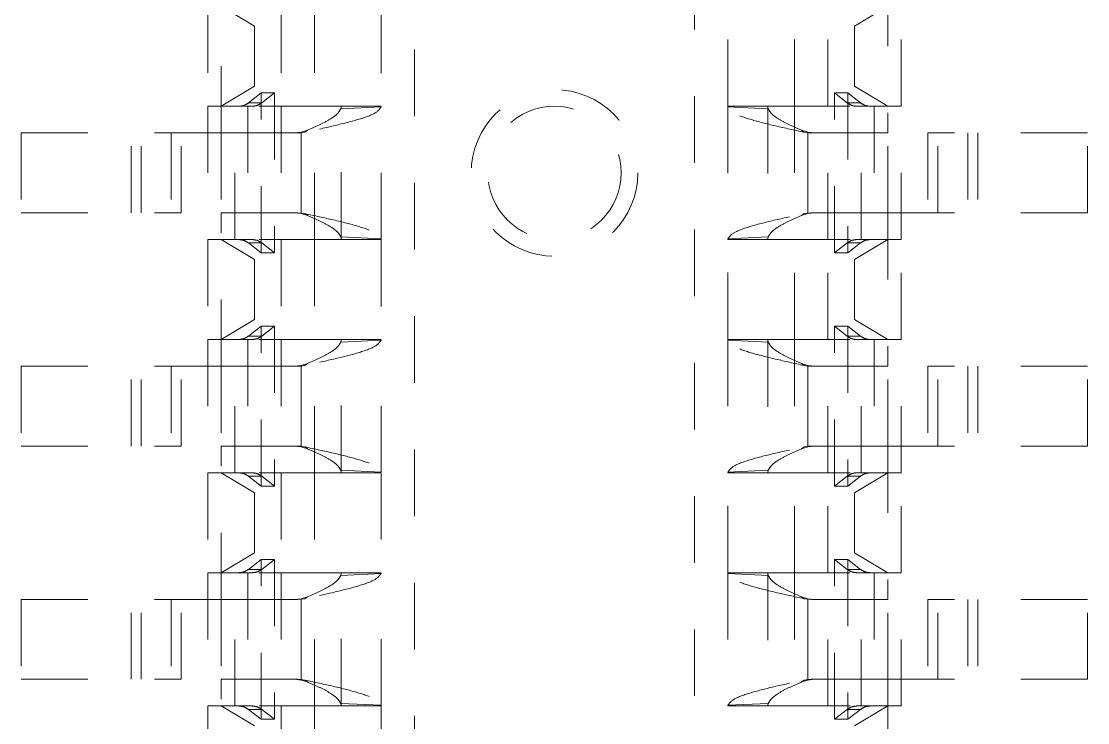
# Model space of a CAD drawing. Header units: millimetres. Extents: x 35 to 332, y 141 to 455.
# Drawn here: x 151.09 to 159.09, y 241.31 to 246.57 of the extents above; entities that cross this region are included whole.
import ezdxf

# ---------------------------------------------------------------- set-up
doc = ezdxf.new("R2010")
doc.units = ezdxf.units.MM
doc.linetypes.add('HIDDEN', pattern=[0.2, 0.1, -0.1])

# ---------------------------------------------------------------- blocks, each defined once
blk = doc.blocks.new('DFSADVS')
at = {"color": 0, "linetype": 'HIDDEN', "lineweight": 18}
for p, q in [((719.1854, -196.5293), (719.1854, -196.7543)), ((719.3054, -196.5293), (719.1854, -196.5293)), ((719.3054, -196.5293), (719.3054, -196.7543)), ((719.6554, -196.5293), (719.5354, -196.5293)), ((719.5354, -196.5293), (719.5354, -196.7543)), ((719.6554, -196.5293), (719.6554, -196.7543)), ((720.0054, -196.5293), (719.8854, -196.5293)), ((719.8854, -196.5293), (719.8854, -196.7543)), ((720.0054, -196.5293), (720.0054, -196.7543)), ((719.1854, -196.6943), (719.3054, -196.6943)), ((719.5354, -196.6943), (719.6554, -196.6943)), ((719.8854, -196.6943), (720.0054, -196.6943)), ((719.1854, -196.7092), (719.3054, -196.7092)), ((719.5354, -196.7092), (719.6554, -196.7092)), ((719.8854, -196.7092), (720.0054, -196.7092)), ((719.3054, -196.7543), (719.1854, -196.7543)), ((719.1854, -196.7543), (719.1854, -196.7692)), ((719.3054, -196.7692), (719.3054, -196.7543)), ((719.6554, -196.7543), (719.5354, -196.7543)), ((719.5354, -196.7543), (719.5354, -196.7692)), ((719.6554, -196.7692), (719.6554, -196.7543)), ((720.0054, -196.7543), (719.8854, -196.7543)), ((719.8854, -196.7543), (719.8854, -196.7692)), ((720.0054, -196.7692), (720.0054, -196.7543)), ((719.1854, -196.7692), (719.3054, -196.7692)), ((719.1854, -196.944), (719.1854, -196.7692)), ((719.3054, -196.7692), (719.3054, -196.944)), ((719.5354, -196.7692), (719.6554, -196.7692)), ((719.5354, -196.944), (719.5354, -196.7692)), ((719.6554, -196.7692), (719.6554, -196.944)), ((719.8854, -196.7692), (720.0054, -196.7692)), ((719.8854, -196.944), (719.8854, -196.7692)), ((720.0054, -196.7692), (720.0054, -196.944)), ((719.1454, -196.8093), (718.9954, -196.8093)), ((719.3454, -196.8093), (719.1454, -196.8093)), ((719.1454, -196.8093), (719.1454, -196.8293)), ((719.3454, -196.8293), (719.3454, -196.8093)), ((719.4954, -196.8093), (719.3454, -196.8093)), ((719.6954, -196.8093), (719.4954, -196.8093)), ((719.4954, -196.8093), (719.4954, -196.8293)), ((719.6954, -196.8293), (719.6954, -196.8093)), ((719.8454, -196.8093), (719.6954, -196.8093)), ((720.0454, -196.8093), (719.8454, -196.8093)), ((719.8454, -196.8093), (719.8454, -196.8293)), ((720.0454, -196.8293), (720.0454, -196.8093)), ((720.1954, -196.8093), (720.0454, -196.8093)), ((718.9554, -196.8293), (719.1854, -196.8293)), ((718.9954, -196.8293), (719.0254, -196.8792)), ((719.1154, -196.8792), (719.1454, -196.8293)), ((719.1454, -196.8293), (719.1454, -196.8494)), ((719.1854, -196.8293), (719.1854, -196.944)), ((719.3054, -196.8293), (719.1854, -196.8293)), ((719.3054, -196.944), (719.3054, -196.8293)), ((719.3054, -196.8293), (719.5354, -196.8293)), ((719.3454, -196.8494), (719.3454, -196.8293)), ((719.3454, -196.8293), (719.3754, -196.8792)), ((719.4654, -196.8792), (719.4954, -196.8293)), ((719.4954, -196.8293), (719.4954, -196.8494)), ((719.5354, -196.8293), (719.5354, -196.944)), ((719.6554, -196.8293), (719.5354, -196.8293)), ((719.6554, -196.944), (719.6554, -196.8293)), ((719.6554, -196.8293), (719.8854, -196.8293)), ((719.6954, -196.8494), (719.6954, -196.8293)), ((719.6954, -196.8293), (719.7254, -196.8792)), ((719.8154, -196.8792), (719.8454, -196.8293)), ((719.8454, -196.8293), (719.8454, -196.8494)), ((719.8854, -196.8293), (719.8854, -196.944)), ((720.0054, -196.8293), (719.8854, -196.8293)), ((720.0054, -196.944), (720.0054, -196.8293)), ((720.0054, -196.8293), (720.2354, -196.8293)), ((720.0454, -196.8494), (720.0454, -196.8293)), ((720.0454, -196.8293), (720.0754, -196.8792)), ((719.1454, -196.8494), (719.3454, -196.8494)), ((719.1454, -196.8494), (719.1454, -196.8555)), ((719.1454, -196.8555), (719.1454, -196.8755)), ((719.3454, -196.8555), (719.3454, -196.8494)), ((719.3454, -196.8755), (719.3454, -196.8555)), ((719.4954, -196.8494), (719.6954, -196.8494)), ((719.4954, -196.8494), (719.4954, -196.8555)), ((719.4954, -196.8555), (719.4954, -196.8755)), ((719.6954, -196.8555), (719.6954, -196.8494)), ((719.6954, -196.8755), (719.6954, -196.8555)), ((719.8454, -196.8494), (720.0454, -196.8494)), ((719.8454, -196.8494), (719.8454, -196.8555)), ((719.8454, -196.8555), (719.8454, -196.8755)), ((720.0454, -196.8555), (720.0454, -196.8494)), ((720.0454, -196.8755), (720.0454, -196.8555)), ((719.0254, -196.8792), (719.1154, -196.8792)), ((719.1254, -196.8893), (719.1404, -196.8699)), ((719.1404, -196.8699), (719.1404, -196.8899)), ((719.3454, -196.8693), (719.1454, -196.8693)), ((719.3454, -196.8693), (719.1454, -196.8693)), ((719.1454, -196.8755), (719.1454, -196.8693)), ((719.3454, -196.8693), (719.3454, -196.8755)), ((719.3505, -196.8699), (719.3654, -196.8893)), ((719.3505, -196.8899), (719.3505, -196.8699)), ((719.3754, -196.8792), (719.4654, -196.8792)), ((719.4754, -196.8893), (719.4904, -196.8699)), ((719.4904, -196.8699), (719.4904, -196.8899)), ((719.6954, -196.8693), (719.4954, -196.8693)), ((719.6954, -196.8693), (719.4954, -196.8693)), ((719.4954, -196.8755), (719.4954, -196.8693)), ((719.6954, -196.8693), (719.6954, -196.8755)), ((719.7005, -196.8699), (719.7154, -196.8893)), ((719.7005, -196.8899), (719.7005, -196.8699)), ((719.7254, -196.8792), (719.8154, -196.8792)), ((719.8254, -196.8893), (719.8404, -196.8699)), ((719.8404, -196.8699), (719.8404, -196.8899)), ((720.0454, -196.8693), (719.8454, -196.8693)), ((720.0454, -196.8693), (719.8454, -196.8693)), ((719.8454, -196.8755), (719.8454, -196.8693)), ((720.0454, -196.8693), (720.0454, -196.8755)), ((720.0505, -196.8699), (720.0654, -196.8893)), ((720.0505, -196.8899), (720.0505, -196.8699)), ((719.1254, -196.9092), (719.1254, -196.8893)), ((719.1254, -196.8893), (719.3654, -196.8893)), ((719.1254, -196.9092), (719.1404, -196.8899)), ((719.1454, -196.8859), (719.1454, -196.9193)), ((719.3454, -196.9193), (719.3454, -196.8858)), ((719.3505, -196.8899), (719.3654, -196.9092)), ((719.3654, -196.8893), (719.3654, -196.9092)), ((719.4754, -196.8893), (719.7154, -196.8893)), ((719.4754, -196.9092), (719.4754, -196.8893)), ((719.4754, -196.9092), (719.4904, -196.8899)), ((719.4954, -196.8859), (719.4954, -196.9193)), ((719.6954, -196.9193), (719.6954, -196.8858)), ((719.7005, -196.8899), (719.7154, -196.9092)), ((719.7154, -196.8893), (719.7154, -196.9092)), ((719.8254, -196.9092), (719.8254, -196.8893)), ((719.8254, -196.8893), (720.0654, -196.8893)), ((719.8254, -196.9092), (719.8404, -196.8899)), ((719.8454, -196.8859), (719.8454, -196.9193)), ((720.0454, -196.9193), (720.0454, -196.8858)), ((720.0505, -196.8899), (720.0654, -196.9092)), ((720.0654, -196.8893), (720.0654, -196.9092)), ((719.3654, -196.9092), (719.1254, -196.9092)), ((719.7154, -196.9092), (719.4754, -196.9092)), ((720.0654, -196.9092), (719.8254, -196.9092)), ((719.1454, -196.9193), (718.9954, -196.9193)), ((719.3454, -196.9193), (719.1454, -196.9193)), ((719.1454, -196.9193), (719.1454, -196.9693)), ((719.3454, -196.9693), (719.3454, -196.9193)), ((719.4954, -196.9193), (719.3454, -196.9193)), ((719.6954, -196.9193), (719.4954, -196.9193)), ((719.4954, -196.9193), (719.4954, -196.9693)), ((719.6954, -196.9693), (719.6954, -196.9193)), ((719.8454, -196.9193), (719.6954, -196.9193)), ((720.0454, -196.9193), (719.8454, -196.9193)), ((719.8454, -196.9193), (719.8454, -196.9693)), ((720.0454, -196.9693), (720.0454, -196.9193)), ((720.1954, -196.9193), (720.0454, -196.9193)), ((719.1844, -196.9493), (719.1854, -196.9389)), ((719.1844, -196.9493), (719.1854, -196.9389)), ((719.1854, -196.944), (719.1852, -196.9492)), ((719.1854, -196.944), (719.1852, -196.9493)), ((719.1854, -196.9389), (719.1854, -196.944)), ((719.1854, -196.9389), (719.1854, -196.944)), ((719.3054, -196.9389), (719.3065, -196.9493)), ((719.3054, -196.944), (719.3054, -196.9389)), ((719.3054, -196.9389), (719.3065, -196.9493)), ((719.3054, -196.944), (719.3054, -196.9389)), ((719.3054, -196.944), (719.3057, -196.9492)), ((719.3057, -196.9493), (719.3054, -196.944)), ((719.5344, -196.9493), (719.5354, -196.9389)), ((719.5344, -196.9493), (719.5354, -196.9389)), ((719.5354, -196.944), (719.5352, -196.9492)), ((719.5354, -196.944), (719.5352, -196.9493)), ((719.5354, -196.9389), (719.5354, -196.944)), ((719.5354, -196.9389), (719.5354, -196.944)), ((719.6554, -196.9389), (719.6565, -196.9493)), ((719.6554, -196.944), (719.6554, -196.9389)), ((719.6554, -196.9389), (719.6565, -196.9493)), ((719.6554, -196.944), (719.6554, -196.9389)), ((719.6554, -196.944), (719.6557, -196.9492)), ((719.6557, -196.9493), (719.6554, -196.944)), ((719.8844, -196.9493), (719.8854, -196.9389)), ((719.8844, -196.9493), (719.8854, -196.9389)), ((719.8854, -196.944), (719.8852, -196.9492)), ((719.8854, -196.944), (719.8852, -196.9493)), ((719.8854, -196.9389), (719.8854, -196.944)), ((719.8854, -196.9389), (719.8854, -196.944)), ((720.0054, -196.9389), (720.0065, -196.9493)), ((720.0054, -196.944), (720.0054, -196.9389)), ((720.0054, -196.9389), (720.0065, -196.9493)), ((720.0054, -196.944), (720.0054, -196.9389)), ((720.0054, -196.944), (720.0057, -196.9492)), ((720.0057, -196.9493), (720.0054, -196.944)), ((719.1844, -196.9493), (719.1815, -196.9586)), ((719.1815, -196.9586), (719.1844, -196.9493)), ((719.1815, -196.9586), (719.1844, -196.9544)), ((719.1844, -196.9544), (719.1815, -196.9586)), ((719.1852, -196.9492), (719.1844, -196.9544)), ((719.3065, -196.9493), (719.1844, -196.9493)), ((719.1852, -196.9493), (719.1844, -196.9544)), ((719.1852, -196.9493), (719.3057, -196.9493)), ((719.3054, -196.9493), (719.1854, -196.9493)), ((719.3065, -196.9544), (719.3057, -196.9492)), ((719.3065, -196.9544), (719.3057, -196.9493)), ((719.3094, -196.9586), (719.3065, -196.9493)), ((719.3065, -196.9493), (719.3094, -196.9586)), ((719.3065, -196.9544), (719.3094, -196.9586)), ((719.3094, -196.9586), (719.3065, -196.9544)), ((719.5344, -196.9493), (719.5315, -196.9586)), ((719.5315, -196.9586), (719.5344, -196.9493)), ((719.5315, -196.9586), (719.5344, -196.9544)), ((719.5344, -196.9544), (719.5315, -196.9586)), ((719.5352, -196.9492), (719.5344, -196.9544)), ((719.6565, -196.9493), (719.5344, -196.9493)), ((719.5352, -196.9493), (719.5344, -196.9544)), ((719.5352, -196.9493), (719.6557, -196.9493)), ((719.6554, -196.9493), (719.5354, -196.9493)), ((719.6565, -196.9544), (719.6557, -196.9492)), ((719.6565, -196.9544), (719.6557, -196.9493)), ((719.6594, -196.9586), (719.6565, -196.9493)), ((719.6565, -196.9493), (719.6594, -196.9586)), ((719.6565, -196.9544), (719.6594, -196.9586)), ((719.6594, -196.9586), (719.6565, -196.9544)), ((719.8844, -196.9493), (719.8815, -196.9586)), ((719.8815, -196.9586), (719.8844, -196.9493)), ((719.8815, -196.9586), (719.8844, -196.9544)), ((719.8844, -196.9544), (719.8815, -196.9586)), ((719.8852, -196.9492), (719.8844, -196.9544)), ((720.0065, -196.9493), (719.8844, -196.9493)), ((719.8852, -196.9493), (719.8844, -196.9544)), ((719.8852, -196.9493), (720.0057, -196.9493)), ((720.0054, -196.9493), (719.8854, -196.9493)), ((720.0065, -196.9544), (720.0057, -196.9492)), ((720.0065, -196.9544), (720.0057, -196.9493)), ((720.0094, -196.9586), (720.0065, -196.9493)), ((720.0065, -196.9493), (720.0094, -196.9586)), ((720.0065, -196.9544), (720.0094, -196.9586)), ((720.0094, -196.9586), (720.0065, -196.9544)), ((719.1454, -196.9693), (718.9954, -196.9693)), ((719.1454, -196.9693), (719.3454, -196.9693)), ((719.1454, -196.9693), (719.1454, -197.0093)), ((719.3454, -197.0093), (719.3454, -196.9693)), ((719.4954, -196.9693), (719.3454, -196.9693)), ((719.4954, -196.9693), (719.6954, -196.9693)), ((719.4954, -196.9693), (719.4954, -197.0093)), ((719.6954, -197.0093), (719.6954, -196.9693)), ((719.8454, -196.9693), (719.6954, -196.9693)), ((719.8454, -196.9693), (720.0454, -196.9693)), ((719.8454, -196.9693), (719.8454, -197.0093)), ((720.0454, -197.0093), (720.0454, -196.9693)), ((720.1954, -196.9693), (720.0454, -196.9693)), ((719.1454, -197.0093), (719.1454, -197.0693)), ((719.1465, -197.0093), (719.1454, -197.0093)), ((719.1454, -197.0093), (719.1454, -197.0693)), ((719.1465, -197.0691), (719.1494, -197.0085)), ((719.1494, -197.0085), (719.1465, -197.0093)), ((719.1494, -197.0085), (719.1465, -197.0093)), ((719.1465, -197.0691), (719.1494, -197.0085)), ((719.1465, -197.0093), (719.3444, -197.0093)), ((719.3415, -197.0085), (719.3444, -197.0691)), ((719.3444, -197.0093), (719.3415, -197.0085)), ((719.3444, -197.0093), (719.3415, -197.0085)), ((719.3415, -197.0085), (719.3444, -197.0691)), ((719.3454, -197.0093), (719.3444, -197.0093)), ((719.3454, -197.0693), (719.3454, -197.0093)), ((719.3454, -197.0693), (719.3454, -197.0093)), ((719.4954, -197.0093), (719.4954, -197.0693)), ((719.4965, -197.0093), (719.4954, -197.0093)), ((719.4954, -197.0093), (719.4954, -197.0693)), ((719.4965, -197.0691), (719.4994, -197.0085)), ((719.4994, -197.0085), (719.4965, -197.0093)), ((719.4994, -197.0085), (719.4965, -197.0093)), ((719.4965, -197.0691), (719.4994, -197.0085)), ((719.4965, -197.0093), (719.6944, -197.0093)), ((719.6915, -197.0085), (719.6944, -197.0691)), ((719.6944, -197.0093), (719.6915, -197.0085)), ((719.6944, -197.0093), (719.6915, -197.0085)), ((719.6915, -197.0085), (719.6944, -197.0691)), ((719.6954, -197.0093), (719.6944, -197.0093)), ((719.6954, -197.0693), (719.6954, -197.0093)), ((719.6954, -197.0693), (719.6954, -197.0093)), ((719.8454, -197.0093), (719.8454, -197.0693)), ((719.8465, -197.0093), (719.8454, -197.0093)), ((719.8454, -197.0093), (719.8454, -197.0693)), ((719.8465, -197.0691), (719.8494, -197.0085)), ((719.8494, -197.0085), (719.8465, -197.0093)), ((719.8494, -197.0085), (719.8465, -197.0093)), ((719.8465, -197.0691), (719.8494, -197.0085)), ((719.8465, -197.0093), (720.0444, -197.0093)), ((720.0415, -197.0085), (720.0444, -197.0691)), ((720.0444, -197.0093), (720.0415, -197.0085)), ((720.0444, -197.0093), (720.0415, -197.0085)), ((720.0415, -197.0085), (720.0444, -197.0691)), ((720.0454, -197.0093), (720.0444, -197.0093)), ((720.0454, -197.0693), (720.0454, -197.0093)), ((720.0454, -197.0693), (720.0454, -197.0093)), ((719.1451, -197.0693), (718.9958, -197.0693)), ((719.1465, -197.0691), (719.1457, -197.0693)), ((719.1465, -197.0691), (719.1457, -197.0693)), ((719.1457, -197.0693), (719.3452, -197.0693)), ((719.3444, -197.0691), (719.3452, -197.0693)), ((719.3452, -197.0693), (719.3444, -197.0691)), ((719.4951, -197.0693), (719.3458, -197.0693)), ((719.4965, -197.0691), (719.4957, -197.0693)), ((719.4965, -197.0691), (719.4957, -197.0693)), ((719.4957, -197.0693), (719.6952, -197.0693)), ((719.6944, -197.0691), (719.6952, -197.0693)), ((719.6952, -197.0693), (719.6944, -197.0691)), ((719.8451, -197.0693), (719.6958, -197.0693)), ((719.8465, -197.0691), (719.8457, -197.0693)), ((719.8465, -197.0691), (719.8457, -197.0693)), ((719.8457, -197.0693), (720.0452, -197.0693)), ((720.0444, -197.0691), (720.0452, -197.0693)), ((720.0452, -197.0693), (720.0444, -197.0691)), ((720.1951, -197.0693), (720.0458, -197.0693)), ((714.5304, -197.1193), (723.9604, -197.1193)), ((723.9604, -197.5393), (714.5304, -197.5393)), ((718.9958, -197.5893), (719.1451, -197.5893)), ((719.1454, -197.5893), (719.1454, -197.6493)), ((719.1454, -197.5893), (719.1454, -197.6493)), ((719.1465, -197.5894), (719.1457, -197.5893)), ((719.3452, -197.5893), (719.1457, -197.5893)), ((719.1457, -197.5893), (719.1465, -197.5894)), ((719.1494, -197.65), (719.1465, -197.5894)), ((719.1494, -197.65), (719.1465, -197.5894)), ((719.3444, -197.5894), (719.3415, -197.65)), ((719.3444, -197.5894), (719.3415, -197.65)), ((719.3444, -197.5894), (719.3452, -197.5893)), ((719.3444, -197.5894), (719.3452, -197.5893)), ((719.3454, -197.6493), (719.3454, -197.5893)), ((719.3454, -197.6493), (719.3454, -197.5893)), ((719.3458, -197.5893), (719.4951, -197.5893)), ((719.4954, -197.5893), (719.4954, -197.6493)), ((719.4954, -197.5893), (719.4954, -197.6493)), ((719.4965, -197.5894), (719.4957, -197.5893)), ((719.6952, -197.5893), (719.4957, -197.5893)), ((719.4957, -197.5893), (719.4965, -197.5894)), ((719.4994, -197.65), (719.4965, -197.5894)), ((719.4994, -197.65), (719.4965, -197.5894)), ((719.6944, -197.5894), (719.6915, -197.65)), ((719.6944, -197.5894), (719.6915, -197.65)), ((719.6944, -197.5894), (719.6952, -197.5893)), ((719.6944, -197.5894), (719.6952, -197.5893)), ((719.6954, -197.6493), (719.6954, -197.5893)), ((719.6954, -197.6493), (719.6954, -197.5893)), ((719.6958, -197.5893), (719.8451, -197.5893)), ((719.8454, -197.5893), (719.8454, -197.6493)), ((719.8454, -197.5893), (719.8454, -197.6493)), ((719.8465, -197.5894), (719.8457, -197.5893)), ((720.0452, -197.5893), (719.8457, -197.5893)), ((719.8457, -197.5893), (719.8465, -197.5894)), ((719.8494, -197.65), (719.8465, -197.5894)), ((719.8494, -197.65), (719.8465, -197.5894)), ((720.0444, -197.5894), (720.0415, -197.65)), ((720.0444, -197.5894), (720.0415, -197.65)), ((720.0444, -197.5894), (720.0452, -197.5893)), ((720.0444, -197.5894), (720.0452, -197.5893)), ((720.0454, -197.6493), (720.0454, -197.5893)), ((720.0454, -197.6493), (720.0454, -197.5893)), ((720.0458, -197.5893), (720.1951, -197.5893)), ((719.1454, -197.6493), (719.1454, -197.6893)), ((719.1454, -197.6493), (719.1465, -197.6493)), ((719.3444, -197.6493), (719.1465, -197.6493)), ((719.1465, -197.6493), (719.1494, -197.65)), ((719.1465, -197.6493), (719.1494, -197.65)), ((719.3415, -197.65), (719.3444, -197.6493)), ((719.3415, -197.65), (719.3444, -197.6493)), ((719.3444, -197.6493), (719.3454, -197.6493)), ((719.3454, -197.6893), (719.3454, -197.6493)), ((719.4954, -197.6493), (719.4954, -197.6893)), ((719.4954, -197.6493), (719.4965, -197.6493)), ((719.6944, -197.6493), (719.4965, -197.6493)), ((719.4965, -197.6493), (719.4994, -197.65)), ((719.4965, -197.6493), (719.4994, -197.65)), ((719.6915, -197.65), (719.6944, -197.6493)), ((719.6915, -197.65), (719.6944, -197.6493)), ((719.6944, -197.6493), (719.6954, -197.6493)), ((719.6954, -197.6893), (719.6954, -197.6493)), ((719.8454, -197.6493), (719.8454, -197.6893)), ((719.8454, -197.6493), (719.8465, -197.6493)), ((720.0444, -197.6493), (719.8465, -197.6493)), ((719.8465, -197.6493), (719.8494, -197.65)), ((719.8465, -197.6493), (719.8494, -197.65)), ((720.0415, -197.65), (720.0444, -197.6493)), ((720.0415, -197.65), (720.0444, -197.6493)), ((720.0444, -197.6493), (720.0454, -197.6493)), ((720.0454, -197.6893), (720.0454, -197.6493)), ((718.9954, -197.6893), (719.1454, -197.6893)), ((719.3454, -197.6893), (719.1454, -197.6893)), ((719.1454, -197.6893), (719.1454, -197.7393)), ((719.3454, -197.7393), (719.3454, -197.6893)), ((719.3454, -197.6893), (719.4954, -197.6893)), ((719.6954, -197.6893), (719.4954, -197.6893)), ((719.4954, -197.6893), (719.4954, -197.7393)), ((719.6954, -197.7393), (719.6954, -197.6893)), ((719.6954, -197.6893), (719.8454, -197.6893)), ((720.0454, -197.6893), (719.8454, -197.6893)), ((719.8454, -197.6893), (719.8454, -197.7393)), ((720.0454, -197.7393), (720.0454, -197.6893)), ((720.0454, -197.6893), (720.1954, -197.6893)), ((719.1844, -197.7041), (719.1815, -197.6999)), ((719.1815, -197.6999), (719.1844, -197.7093)), ((719.1844, -197.7093), (719.1815, -197.6999)), ((719.1815, -197.6999), (719.1844, -197.7041)), ((719.1844, -197.7041), (719.1852, -197.7093)), ((719.1844, -197.7041), (719.1852, -197.7093)), ((719.1854, -197.7196), (719.1844, -197.7093)), ((719.1844, -197.7093), (719.3065, -197.7093)), ((719.1854, -197.7196), (719.1844, -197.7093)), ((719.1854, -197.7145), (719.1852, -197.7093)), ((719.3057, -197.7093), (719.1852, -197.7093)), ((719.1852, -197.7093), (719.1854, -197.7145)), ((719.1854, -197.7093), (719.3054, -197.7093)), ((719.3054, -197.7145), (719.3057, -197.7093)), ((719.3065, -197.7093), (719.3054, -197.7196)), ((719.3054, -197.7145), (719.3057, -197.7093)), ((719.3065, -197.7093), (719.3054, -197.7196)), ((719.3057, -197.7093), (719.3065, -197.7041)), ((719.3057, -197.7093), (719.3065, -197.7041)), ((719.3094, -197.6999), (719.3065, -197.7041)), ((719.3065, -197.7093), (719.3094, -197.6999)), ((719.3094, -197.6999), (719.3065, -197.7093)), ((719.3065, -197.7041), (719.3094, -197.6999)), ((719.5344, -197.7041), (719.5315, -197.6999)), ((719.5315, -197.6999), (719.5344, -197.7093)), ((719.5344, -197.7093), (719.5315, -197.6999)), ((719.5315, -197.6999), (719.5344, -197.7041)), ((719.5344, -197.7041), (719.5352, -197.7093)), ((719.5344, -197.7041), (719.5352, -197.7093)), ((719.5354, -197.7196), (719.5344, -197.7093)), ((719.5344, -197.7093), (719.6565, -197.7093)), ((719.5354, -197.7196), (719.5344, -197.7093)), ((719.5354, -197.7145), (719.5352, -197.7093)), ((719.6557, -197.7093), (719.5352, -197.7093)), ((719.5352, -197.7093), (719.5354, -197.7145)), ((719.5354, -197.7093), (719.6554, -197.7093)), ((719.6554, -197.7145), (719.6557, -197.7093)), ((719.6565, -197.7093), (719.6554, -197.7196)), ((719.6554, -197.7145), (719.6557, -197.7093)), ((719.6565, -197.7093), (719.6554, -197.7196)), ((719.6557, -197.7093), (719.6565, -197.7041)), ((719.6557, -197.7093), (719.6565, -197.7041)), ((719.6594, -197.6999), (719.6565, -197.7041)), ((719.6565, -197.7093), (719.6594, -197.6999)), ((719.6594, -197.6999), (719.6565, -197.7093)), ((719.6565, -197.7041), (719.6594, -197.6999)), ((719.8844, -197.7041), (719.8815, -197.6999)), ((719.8815, -197.6999), (719.8844, -197.7093)), ((719.8844, -197.7093), (719.8815, -197.6999)), ((719.8815, -197.6999), (719.8844, -197.7041)), ((719.8844, -197.7041), (719.8852, -197.7093)), ((719.8844, -197.7041), (719.8852, -197.7093)), ((719.8854, -197.7196), (719.8844, -197.7093)), ((719.8844, -197.7093), (720.0065, -197.7093)), ((719.8854, -197.7196), (719.8844, -197.7093)), ((719.8854, -197.7145), (719.8852, -197.7093)), ((720.0057, -197.7093), (719.8852, -197.7093)), ((719.8852, -197.7093), (719.8854, -197.7145)), ((719.8854, -197.7093), (720.0054, -197.7093)), ((720.0054, -197.7145), (720.0057, -197.7093)), ((720.0065, -197.7093), (720.0054, -197.7196)), ((720.0054, -197.7145), (720.0057, -197.7093)), ((720.0065, -197.7093), (720.0054, -197.7196)), ((720.0057, -197.7093), (720.0065, -197.7041)), ((720.0057, -197.7093), (720.0065, -197.7041)), ((720.0094, -197.6999), (720.0065, -197.7041)), ((720.0065, -197.7093), (720.0094, -197.6999)), ((720.0094, -197.6999), (720.0065, -197.7093)), ((720.0065, -197.7041), (720.0094, -197.6999)), ((719.1854, -197.8893), (719.1854, -197.7145)), ((719.1854, -197.7145), (719.1854, -197.7196)), ((719.1854, -197.7145), (719.1854, -197.8293)), ((719.1854, -197.7145), (719.1854, -197.7196)), ((719.3054, -197.7145), (719.3054, -197.8893)), ((719.3054, -197.7196), (719.3054, -197.7145)), ((719.3054, -197.8293), (719.3054, -197.7145)), ((719.3054, -197.7196), (719.3054, -197.7145)), ((719.5354, -197.8893), (719.5354, -197.7145)), ((719.5354, -197.7145), (719.5354, -197.7196)), ((719.5354, -197.7145), (719.5354, -197.8293)), ((719.5354, -197.7145), (719.5354, -197.7196)), ((719.6554, -197.7145), (719.6554, -197.8893)), ((719.6554, -197.7196), (719.6554, -197.7145)), ((719.6554, -197.8293), (719.6554, -197.7145)), ((719.6554, -197.7196), (719.6554, -197.7145)), ((719.8854, -197.8893), (719.8854, -197.7145)), ((719.8854, -197.7145), (719.8854, -197.7196)), ((719.8854, -197.7145), (719.8854, -197.8293)), ((719.8854, -197.7145), (719.8854, -197.7196)), ((720.0054, -197.7145), (720.0054, -197.8893)), ((720.0054, -197.7196), (720.0054, -197.7145)), ((720.0054, -197.8293), (720.0054, -197.7145)), ((720.0054, -197.7196), (720.0054, -197.7145)), ((718.9954, -197.7393), (719.1454, -197.7393)), ((719.1454, -197.7393), (719.3454, -197.7393)), ((719.1454, -197.7393), (719.1454, -197.7727)), ((719.3454, -197.7726), (719.3454, -197.7393)), ((719.3454, -197.7393), (719.4954, -197.7393)), ((719.4954, -197.7393), (719.6954, -197.7393)), ((719.4954, -197.7393), (719.4954, -197.7727)), ((719.6954, -197.7726), (719.6954, -197.7393)), ((719.6954, -197.7393), (719.8454, -197.7393)), ((719.8454, -197.7393), (720.0454, -197.7393)), ((719.8454, -197.7393), (719.8454, -197.7727)), ((720.0454, -197.7726), (720.0454, -197.7393)), ((720.0454, -197.7393), (720.1954, -197.7393)), ((719.1254, -197.7693), (719.1254, -197.7493)), ((719.1254, -197.7493), (719.3654, -197.7493)), ((719.1404, -197.7686), (719.1254, -197.7493)), ((719.3654, -197.7493), (719.3505, -197.7686)), ((719.3654, -197.7493), (719.3654, -197.7693)), ((719.4754, -197.7693), (719.4754, -197.7493)), ((719.4754, -197.7493), (719.7154, -197.7493)), ((719.4904, -197.7686), (719.4754, -197.7493)), ((719.7154, -197.7493), (719.7005, -197.7686)), ((719.7154, -197.7493), (719.7154, -197.7693)), ((719.8254, -197.7493), (720.0654, -197.7493)), ((719.8254, -197.7693), (719.8254, -197.7493)), ((719.8404, -197.7686), (719.8254, -197.7493)), ((720.0654, -197.7493), (720.0505, -197.7686)), ((720.0654, -197.7493), (720.0654, -197.7693)), ((719.1404, -197.7886), (719.1254, -197.7693)), ((719.3654, -197.7693), (719.1254, -197.7693)), ((719.1404, -197.7686), (719.1404, -197.7886)), ((719.3505, -197.7886), (719.3505, -197.7686)), ((719.3654, -197.7693), (719.3505, -197.7886)), ((719.4904, -197.7886), (719.4754, -197.7693)), ((719.7154, -197.7693), (719.4754, -197.7693)), ((719.4904, -197.7686), (719.4904, -197.7886)), ((719.7005, -197.7886), (719.7005, -197.7686)), ((719.7154, -197.7693), (719.7005, -197.7886)), ((720.0654, -197.7693), (719.8254, -197.7693)), ((719.8404, -197.7886), (719.8254, -197.7693)), ((719.8404, -197.7686), (719.8404, -197.7886)), ((720.0505, -197.7886), (720.0505, -197.7686)), ((720.0654, -197.7693), (720.0505, -197.7886)), ((719.0254, -197.7793), (718.9954, -197.8293)), ((719.1154, -197.7793), (719.0254, -197.7793)), ((719.1454, -197.8293), (719.1154, -197.7793)), ((719.1454, -197.783), (719.1454, -197.803)), ((719.1454, -197.7892), (719.1454, -197.783)), ((719.1454, -197.7892), (719.3454, -197.7892)), ((719.1454, -197.7893), (719.3454, -197.7893)), ((719.3754, -197.7793), (719.3454, -197.8293)), ((719.3454, -197.803), (719.3454, -197.783)), ((719.3454, -197.783), (719.3454, -197.7892)), ((719.4654, -197.7793), (719.3754, -197.7793)), ((719.4954, -197.8293), (719.4654, -197.7793)), ((719.4954, -197.783), (719.4954, -197.803)), ((719.4954, -197.7892), (719.4954, -197.783)), ((719.4954, -197.7892), (719.6954, -197.7892)), ((719.4954, -197.7893), (719.6954, -197.7893)), ((719.7254, -197.7793), (719.6954, -197.8293)), ((719.6954, -197.803), (719.6954, -197.783)), ((719.6954, -197.783), (719.6954, -197.7892)), ((719.8154, -197.7793), (719.7254, -197.7793)), ((719.8454, -197.8293), (719.8154, -197.7793)), ((719.8454, -197.783), (719.8454, -197.803)), ((719.8454, -197.7892), (719.8454, -197.783)), ((719.8454, -197.7892), (720.0454, -197.7892)), ((719.8454, -197.7893), (720.0454, -197.7893)), ((720.0754, -197.7793), (720.0454, -197.8293)), ((720.0454, -197.803), (720.0454, -197.783)), ((720.0454, -197.783), (720.0454, -197.7892)), ((719.1454, -197.803), (719.1454, -197.8091)), ((719.3454, -197.8091), (719.3454, -197.803)), ((719.4954, -197.803), (719.4954, -197.8091)), ((719.6954, -197.8091), (719.6954, -197.803)), ((719.8454, -197.803), (719.8454, -197.8091)), ((720.0454, -197.8091), (720.0454, -197.803)), ((719.3454, -197.8091), (719.1454, -197.8091)), ((719.1454, -197.8091), (719.1454, -197.8293)), ((719.3454, -197.8293), (719.3454, -197.8091)), ((719.6954, -197.8091), (719.4954, -197.8091)), ((719.4954, -197.8091), (719.4954, -197.8293)), ((719.6954, -197.8293), (719.6954, -197.8091)), ((720.0454, -197.8091), (719.8454, -197.8091)), ((719.8454, -197.8091), (719.8454, -197.8293)), ((720.0454, -197.8293), (720.0454, -197.8091)), ((719.1854, -197.8293), (718.9554, -197.8293)), ((719.1454, -197.8293), (719.1454, -197.8493)), ((719.1854, -197.8293), (719.3054, -197.8293)), ((719.5354, -197.8293), (719.3054, -197.8293)), ((719.3454, -197.8493), (719.3454, -197.8293)), ((719.4954, -197.8293), (719.4954, -197.8493)), ((719.5354, -197.8293), (719.6554, -197.8293)), ((719.8854, -197.8293), (719.6554, -197.8293)), ((719.6954, -197.8493), (719.6954, -197.8293)), ((719.8454, -197.8293), (719.8454, -197.8493)), ((719.8854, -197.8293), (720.0054, -197.8293)), ((720.2354, -197.8293), (720.0054, -197.8293)), ((720.0454, -197.8493), (720.0454, -197.8293)), ((718.9954, -197.8493), (719.1454, -197.8493)), ((719.1454, -197.8493), (719.3454, -197.8493)), ((719.3454, -197.8493), (719.4954, -197.8493)), ((719.4954, -197.8493), (719.6954, -197.8493)), ((719.6954, -197.8493), (719.8454, -197.8493)), ((719.8454, -197.8493), (720.0454, -197.8493)), ((720.0454, -197.8493), (720.1954, -197.8493)), ((719.3054, -197.8893), (719.1854, -197.8893)), ((719.1854, -197.8893), (719.1854, -197.9043)), ((719.3054, -197.9043), (719.3054, -197.8893)), ((719.6554, -197.8893), (719.5354, -197.8893)), ((719.5354, -197.8893), (719.5354, -197.9043)), ((719.6554, -197.9043), (719.6554, -197.8893)), ((720.0054, -197.8893), (719.8854, -197.8893)), ((719.8854, -197.8893), (719.8854, -197.9043)), ((720.0054, -197.9043), (720.0054, -197.8893)), ((719.1854, -197.9043), (719.3054, -197.9043)), ((719.1854, -198.1293), (719.1854, -197.9043)), ((719.3054, -198.1293), (719.3054, -197.9043)), ((719.5354, -198.1293), (719.5354, -197.9043)), ((719.5354, -197.9043), (719.6554, -197.9043)), ((719.6554, -198.1293), (719.6554, -197.9043)), ((719.8854, -197.9043), (720.0054, -197.9043)), ((719.8854, -198.1293), (719.8854, -197.9043)), ((720.0054, -198.1293), (720.0054, -197.9043)), ((719.3054, -197.9492), (719.1854, -197.9492)), ((719.6554, -197.9492), (719.5354, -197.9492)), ((720.0054, -197.9492), (719.8854, -197.9492)), ((719.3054, -197.9643), (719.1854, -197.9643)), ((719.6554, -197.9643), (719.5354, -197.9643)), ((720.0054, -197.9643), (719.8854, -197.9643)), ((719.1854, -198.1293), (719.3054, -198.1293)), ((719.5354, -198.1293), (719.6554, -198.1293)), ((719.8854, -198.1293), (720.0054, -198.1293))]:
    blk.add_line(p, q, dxfattribs=at)
for radius in [0.125, 0.1]:
    blk.add_circle((719.2454, -197.3293), radius, dxfattribs=at)
for centre, start, end in [((719.1219, -196.8553), 321.7282, 359.6298), ((719.3691, -196.8553), 180.3917, 218.2503), ((719.4718, -196.8553), 321.7668, 359.5913), ((719.7191, -196.8553), 180.4087, 218.2332), ((719.8218, -196.8553), 321.7497, 359.6083), ((720.0691, -196.8553), 180.4167, 218.2516), ((719.1219, -196.8753), 321.7322, 359.6259), ((719.3691, -196.8753), 180.3956, 218.2463), ((719.4718, -196.8753), 321.7708, 359.5873), ((719.7191, -196.8753), 180.4127, 218.2292), ((719.8218, -196.8753), 321.7537, 359.6044), ((720.0691, -196.8753), 180.4207, 218.2476), ((719.1219, -197.7832), 0.3702, 38.2718), ((719.3691, -197.7832), 141.7497, 179.6083), ((719.4718, -197.7832), 0.4087, 38.2332), ((719.7191, -197.7832), 141.7668, 179.5913), ((719.8218, -197.7832), 0.3917, 38.2503), ((720.0691, -197.7832), 141.7484, 179.5833), ((719.1219, -197.8032), 0.3678, 38.2833), ((719.369, -197.8032), 141.7382, 179.6107), ((719.4718, -197.8032), 0.4064, 38.2448), ((719.7191, -197.8032), 141.7552, 179.5936), ((719.8219, -197.8032), 0.3893, 38.2618), ((720.069, -197.8032), 141.7369, 179.5856)]:
    blk.add_arc(centre, 0.0236, start, end, dxfattribs=at)
for points, knots in [([(719.1404, -196.8699), (719.1418, -196.8677), (719.1448, -196.8632), (719.1452, -196.858), (719.1454, -196.8555)], [0, 0, 0, 0, 0.500023, 1, 1, 1, 1]), ([(719.3454, -196.8555), (719.3457, -196.858), (719.3461, -196.8632), (719.3491, -196.8677), (719.3505, -196.8699)], [0, 0, 0, 0, 0.499977, 1, 1, 1, 1]), ([(719.4904, -196.8699), (719.4918, -196.8677), (719.4948, -196.8632), (719.4952, -196.858), (719.4954, -196.8555)], [0, 0, 0, 0, 0.499962, 1, 1, 1, 1]), ([(719.6954, -196.8555), (719.6957, -196.858), (719.6961, -196.8632), (719.6991, -196.8677), (719.7005, -196.8699)], [0, 0, 0, 0, 0.500038, 1, 1, 1, 1]), ([(719.8404, -196.8699), (719.8418, -196.8677), (719.8448, -196.8632), (719.8452, -196.858), (719.8454, -196.8555)], [0, 0, 0, 0, 0.500023, 1, 1, 1, 1]), ([(720.0454, -196.8555), (720.0457, -196.858), (720.0461, -196.8632), (720.0491, -196.8677), (720.0505, -196.8699)], [0, 0, 0, 0, 0.499992, 1, 1, 1, 1]), ([(719.1404, -196.8899), (719.1418, -196.8877), (719.1448, -196.8832), (719.1452, -196.878), (719.1454, -196.8755)], [0, 0, 0, 0, 0.500023, 1, 1, 1, 1]), ([(719.3454, -196.8755), (719.3457, -196.878), (719.3461, -196.8832), (719.3491, -196.8877), (719.3505, -196.8899)], [0, 0, 0, 0, 0.499977, 1, 1, 1, 1]), ([(719.4904, -196.8899), (719.4918, -196.8877), (719.4948, -196.8832), (719.4952, -196.878), (719.4954, -196.8755)], [0, 0, 0, 0, 0.499962, 1, 1, 1, 1]), ([(719.6954, -196.8755), (719.6957, -196.878), (719.6961, -196.8832), (719.6991, -196.8877), (719.7005, -196.8899)], [0, 0, 0, 0, 0.500038, 1, 1, 1, 1]), ([(719.8404, -196.8899), (719.8418, -196.8877), (719.8448, -196.8832), (719.8452, -196.878), (719.8454, -196.8755)], [0, 0, 0, 0, 0.500023, 1, 1, 1, 1]), ([(720.0454, -196.8755), (720.0457, -196.878), (720.0461, -196.8832), (720.0491, -196.8877), (720.0505, -196.8899)], [0, 0, 0, 0, 0.499992, 1, 1, 1, 1]), ([(719.1454, -196.8981), (719.1454, -196.8988), (719.1454, -196.9048), (719.1454, -196.9124), (719.1454, -196.9193)], [0, 0, 0, 0, 0.108338, 1, 1, 1, 1]), ([(719.3454, -196.9193), (719.3454, -196.9124), (719.3454, -196.9048), (719.3454, -196.8988), (719.3454, -196.8981)], [0, 0, 0, 0, 0.891662, 1, 1, 1, 1]), ([(719.4954, -196.8981), (719.4954, -196.8988), (719.4954, -196.9048), (719.4954, -196.9124), (719.4954, -196.9193)], [0, 0, 0, 0, 0.108338, 1, 1, 1, 1]), ([(719.6954, -196.9193), (719.6954, -196.9124), (719.6954, -196.9048), (719.6954, -196.8988), (719.6954, -196.8981)], [0, 0, 0, 0, 0.891662, 1, 1, 1, 1]), ([(719.8454, -196.8981), (719.8454, -196.8988), (719.8454, -196.9048), (719.8454, -196.9124), (719.8454, -196.9193)], [0, 0, 0, 0, 0.108338, 1, 1, 1, 1]), ([(720.0454, -196.9193), (720.0454, -196.9124), (720.0454, -196.9048), (720.0454, -196.8988), (720.0454, -196.8981)], [0, 0, 0, 0, 0.891662, 1, 1, 1, 1]), ([(719.1844, -196.9544), (719.1812, -196.9692), (719.1749, -196.9987), (719.1654, -197.0359), (719.156, -197.0624), (719.1497, -197.0669), (719.1465, -197.0691)], [0, 0, 0, 0, 0.2500148, 0.4999987, 0.7500042, 1, 1, 1, 1]), ([(719.1844, -196.9544), (719.1812, -196.9692), (719.1749, -196.9987), (719.1654, -197.0359), (719.156, -197.0624), (719.1497, -197.0669), (719.1465, -197.0691)], [0, 0, 0, 0, 0.2499957, 0.4999953, 0.7500013, 1, 1, 1, 1]), ([(719.1815, -196.9586), (719.1788, -196.9647), (719.1735, -196.977), (719.1654, -196.9923), (719.1574, -197.0039), (719.1521, -197.007), (719.1494, -197.0085)], [0, 0, 0, 0, 0.249979, 0.500009, 0.749996, 1, 1, 1, 1]), ([(719.1815, -196.9586), (719.1788, -196.9647), (719.1735, -196.977), (719.1654, -196.9923), (719.1574, -197.0039), (719.1521, -197.007), (719.1494, -197.0085)], [0, 0, 0, 0, 0.249979, 0.500009, 0.749996, 1, 1, 1, 1]), ([(719.3444, -197.0691), (719.3412, -197.0669), (719.3349, -197.0624), (719.3254, -197.0359), (719.316, -196.9987), (719.3097, -196.9692), (719.3065, -196.9544)], [0, 0, 0, 0, 0.2499861, 0.4999965, 0.749984, 1, 1, 1, 1]), ([(719.3444, -197.0691), (719.3412, -197.0669), (719.3349, -197.0624), (719.3254, -197.0359), (719.316, -196.9987), (719.3097, -196.9692), (719.3065, -196.9544)], [0, 0, 0, 0, 0.2499987, 0.5000047, 0.749989, 1, 1, 1, 1]), ([(719.3094, -196.9586), (719.3121, -196.9647), (719.3174, -196.977), (719.3254, -196.9923), (719.3335, -197.0039), (719.3388, -197.007), (719.3415, -197.0085)], [0, 0, 0, 0, 0.249979, 0.500009, 0.749996, 1, 1, 1, 1]), ([(719.3094, -196.9586), (719.3121, -196.9647), (719.3174, -196.977), (719.3254, -196.9923), (719.3335, -197.0039), (719.3388, -197.007), (719.3415, -197.0085)], [0, 0, 0, 0, 0.249987, 0.500024, 0.750018, 1, 1, 1, 1]), ([(719.5344, -196.9544), (719.5312, -196.9692), (719.5249, -196.9987), (719.5154, -197.0359), (719.506, -197.0624), (719.4997, -197.0669), (719.4965, -197.0691)], [0, 0, 0, 0, 0.25001, 0.499994, 0.750004, 1, 1, 1, 1]), ([(719.5344, -196.9544), (719.5312, -196.9692), (719.5249, -196.9987), (719.5154, -197.0359), (719.506, -197.0624), (719.4997, -197.0669), (719.4965, -197.0691)], [0, 0, 0, 0, 0.249991, 0.499991, 0.750001, 1, 1, 1, 1]), ([(719.5315, -196.9586), (719.5288, -196.9647), (719.5235, -196.977), (719.5154, -196.9923), (719.5074, -197.0039), (719.5021, -197.007), (719.4994, -197.0085)], [0, 0, 0, 0, 0.249975, 0.5000006, 0.7499822, 1, 1, 1, 1]), ([(719.5315, -196.9586), (719.5288, -196.9647), (719.5235, -196.977), (719.5154, -196.9923), (719.5074, -197.0039), (719.5021, -197.007), (719.4994, -197.0085)], [0, 0, 0, 0, 0.249975, 0.5000006, 0.7499822, 1, 1, 1, 1]), ([(719.6944, -197.0691), (719.6912, -197.0669), (719.6849, -197.0624), (719.6754, -197.0359), (719.666, -196.9987), (719.6597, -196.9692), (719.6565, -196.9544)], [0, 0, 0, 0, 0.2499861, 0.4999965, 0.749984, 1, 1, 1, 1]), ([(719.6944, -197.0691), (719.6912, -197.0669), (719.6849, -197.0624), (719.6754, -197.0359), (719.666, -196.9987), (719.6597, -196.9692), (719.6565, -196.9544)], [0, 0, 0, 0, 0.250002, 0.500007, 0.74999, 1, 1, 1, 1]), ([(719.6594, -196.9586), (719.6621, -196.9647), (719.6674, -196.977), (719.6754, -196.9923), (719.6835, -197.0039), (719.6888, -197.007), (719.6915, -197.0085)], [0, 0, 0, 0, 0.249979, 0.500009, 0.749996, 1, 1, 1, 1]), ([(719.6594, -196.9586), (719.6621, -196.9647), (719.6674, -196.977), (719.6754, -196.9923), (719.6835, -197.0039), (719.6888, -197.007), (719.6915, -197.0085)], [0, 0, 0, 0, 0.249987, 0.500024, 0.750018, 1, 1, 1, 1]), ([(719.8844, -196.9544), (719.8812, -196.9692), (719.8749, -196.9987), (719.8654, -197.0359), (719.856, -197.0624), (719.8497, -197.0669), (719.8465, -197.0691)], [0, 0, 0, 0, 0.250012, 0.499997, 0.750003, 1, 1, 1, 1]), ([(719.8844, -196.9544), (719.8812, -196.9692), (719.8749, -196.9987), (719.8654, -197.0359), (719.856, -197.0624), (719.8497, -197.0669), (719.8465, -197.0691)], [0, 0, 0, 0, 0.249992, 0.499993, 0.75, 1, 1, 1, 1]), ([(719.8815, -196.9586), (719.8788, -196.9647), (719.8735, -196.977), (719.8654, -196.9923), (719.8574, -197.0039), (719.8521, -197.007), (719.8494, -197.0085)], [0, 0, 0, 0, 0.249979, 0.500009, 0.749996, 1, 1, 1, 1]), ([(719.8815, -196.9586), (719.8788, -196.9647), (719.8735, -196.977), (719.8654, -196.9923), (719.8574, -197.0039), (719.8521, -197.007), (719.8494, -197.0085)], [0, 0, 0, 0, 0.249979, 0.500009, 0.749996, 1, 1, 1, 1]), ([(720.0444, -197.0691), (720.0412, -197.0669), (720.0349, -197.0624), (720.0254, -197.0359), (720.016, -196.9987), (720.0097, -196.9692), (720.0065, -196.9544)], [0, 0, 0, 0, 0.249985, 0.499994, 0.749981, 1, 1, 1, 1]), ([(720.0444, -197.0691), (720.0412, -197.0669), (720.0349, -197.0624), (720.0254, -197.0359), (720.016, -196.9987), (720.0097, -196.9692), (720.0065, -196.9544)], [0, 0, 0, 0, 0.249998, 0.500003, 0.749986, 1, 1, 1, 1]), ([(720.0094, -196.9586), (720.0121, -196.9647), (720.0174, -196.977), (720.0254, -196.9923), (720.0335, -197.0039), (720.0388, -197.007), (720.0415, -197.0085)], [0, 0, 0, 0, 0.249979, 0.500009, 0.749996, 1, 1, 1, 1]), ([(720.0094, -196.9586), (720.0121, -196.9647), (720.0174, -196.977), (720.0254, -196.9923), (720.0335, -197.0039), (720.0388, -197.007), (720.0415, -197.0085)], [0, 0, 0, 0, 0.249987, 0.500024, 0.750018, 1, 1, 1, 1]), ([(719.1454, -197.0093), (719.1454, -197.0087), (719.1454, -197.0074), (719.1454, -196.9982), (719.1454, -196.985), (719.1454, -196.9745), (719.1454, -196.9693)], [0, 0, 0, 0, 0.250005, 0.500017, 0.749998, 1, 1, 1, 1]), ([(719.3454, -196.9693), (719.3454, -196.9745), (719.3454, -196.985), (719.3454, -196.9982), (719.3454, -197.0074), (719.3454, -197.0087), (719.3454, -197.0093)], [0, 0, 0, 0, 0.250002, 0.499983, 0.749995, 1, 1, 1, 1]), ([(719.4954, -197.0093), (719.4954, -197.0087), (719.4954, -197.0074), (719.4954, -196.9982), (719.4954, -196.985), (719.4954, -196.9745), (719.4954, -196.9693)], [0, 0, 0, 0, 0.250005, 0.500017, 0.749998, 1, 1, 1, 1]), ([(719.6954, -196.9693), (719.6954, -196.9745), (719.6954, -196.985), (719.6954, -196.9982), (719.6954, -197.0074), (719.6954, -197.0087), (719.6954, -197.0093)], [0, 0, 0, 0, 0.250002, 0.499983, 0.749995, 1, 1, 1, 1]), ([(719.8454, -197.0093), (719.8454, -197.0087), (719.8454, -197.0074), (719.8454, -196.9982), (719.8454, -196.985), (719.8454, -196.9745), (719.8454, -196.9693)], [0, 0, 0, 0, 0.250005, 0.500017, 0.749998, 1, 1, 1, 1]), ([(720.0454, -196.9693), (720.0454, -196.9745), (720.0454, -196.985), (720.0454, -196.9982), (720.0454, -197.0074), (720.0454, -197.0087), (720.0454, -197.0093)], [0, 0, 0, 0, 0.250002, 0.499983, 0.749995, 1, 1, 1, 1]), ([(719.1465, -197.5894), (719.1497, -197.5916), (719.156, -197.5961), (719.1654, -197.6226), (719.1749, -197.6598), (719.1812, -197.6893), (719.1844, -197.7041)], [0, 0, 0, 0, 0.24999, 0.499992, 0.75, 1, 1, 1, 1]), ([(719.1465, -197.5894), (719.1497, -197.5916), (719.156, -197.5961), (719.1654, -197.6226), (719.1749, -197.6598), (719.1812, -197.6893), (719.1844, -197.7041)], [0, 0, 0, 0, 0.2500012, 0.4999984, 0.7500018, 1, 1, 1, 1]), ([(719.3065, -197.7041), (719.3097, -197.6893), (719.316, -197.6598), (719.3254, -197.6226), (719.3349, -197.5961), (719.3412, -197.5916), (719.3444, -197.5894)], [0, 0, 0, 0, 0.249996, 0.500001, 0.75, 1, 1, 1, 1]), ([(719.3065, -197.7041), (719.3097, -197.6893), (719.316, -197.6598), (719.3254, -197.6226), (719.3349, -197.5961), (719.3412, -197.5916), (719.3444, -197.5894)], [0, 0, 0, 0, 0.25001, 0.500009, 0.750002, 1, 1, 1, 1]), ([(719.4965, -197.5894), (719.4997, -197.5916), (719.506, -197.5961), (719.5154, -197.6226), (719.5249, -197.6598), (719.5312, -197.6893), (719.5344, -197.7041)], [0, 0, 0, 0, 0.249989, 0.499995, 0.750001, 1, 1, 1, 1]), ([(719.4965, -197.5894), (719.4997, -197.5916), (719.506, -197.5961), (719.5154, -197.6226), (719.5249, -197.6598), (719.5312, -197.6893), (719.5344, -197.7041)], [0, 0, 0, 0, 0.250001, 0.500003, 0.750006, 1, 1, 1, 1]), ([(719.6565, -197.7041), (719.6597, -197.6893), (719.666, -197.6598), (719.6754, -197.6226), (719.6849, -197.5961), (719.6912, -197.5916), (719.6944, -197.5894)], [0, 0, 0, 0, 0.249994, 0.499999, 0.749996, 1, 1, 1, 1]), ([(719.6565, -197.7041), (719.6597, -197.6893), (719.666, -197.6598), (719.6754, -197.6226), (719.6849, -197.5961), (719.6912, -197.5916), (719.6944, -197.5894)], [0, 0, 0, 0, 0.2500089, 0.5000064, 0.749999, 1, 1, 1, 1]), ([(719.8465, -197.5894), (719.8497, -197.5916), (719.856, -197.5961), (719.8654, -197.6226), (719.8749, -197.6598), (719.8812, -197.6893), (719.8844, -197.7041)], [0, 0, 0, 0, 0.24999, 0.499992, 0.75, 1, 1, 1, 1]), ([(719.8465, -197.5894), (719.8497, -197.5916), (719.856, -197.5961), (719.8654, -197.6226), (719.8749, -197.6598), (719.8812, -197.6893), (719.8844, -197.7041)], [0, 0, 0, 0, 0.250002, 0.500001, 0.750005, 1, 1, 1, 1]), ([(720.0065, -197.7041), (720.0097, -197.6893), (720.016, -197.6598), (720.0254, -197.6226), (720.0349, -197.5961), (720.0412, -197.5916), (720.0444, -197.5894)], [0, 0, 0, 0, 0.249999, 0.500003, 0.750001, 1, 1, 1, 1]), ([(720.0065, -197.7041), (720.0097, -197.6893), (720.016, -197.6598), (720.0254, -197.6226), (720.0349, -197.5961), (720.0412, -197.5916), (720.0444, -197.5894)], [0, 0, 0, 0, 0.2500132, 0.5000107, 0.7500033, 1, 1, 1, 1]), ([(719.1454, -197.6893), (719.1454, -197.684), (719.1454, -197.6735), (719.1454, -197.6603), (719.1454, -197.6511), (719.1454, -197.6499), (719.1454, -197.6493)], [0, 0, 0, 0, 0.250002, 0.499983, 0.749995, 1, 1, 1, 1]), ([(719.1815, -197.6999), (719.1788, -197.6938), (719.1735, -197.6815), (719.1654, -197.6662), (719.1574, -197.6546), (719.1521, -197.6515), (719.1494, -197.65)], [0, 0, 0, 0, 0.250012, 0.5, 0.750003, 1, 1, 1, 1]), ([(719.1815, -197.6999), (719.1788, -197.6938), (719.1735, -197.6815), (719.1654, -197.6662), (719.1574, -197.6546), (719.1521, -197.6515), (719.1494, -197.65)], [0, 0, 0, 0, 0.2500192, 0.5000151, 0.7500257, 1, 1, 1, 1]), ([(719.3094, -197.6999), (719.3121, -197.6938), (719.3174, -197.6815), (719.3254, -197.6662), (719.3335, -197.6546), (719.3388, -197.6515), (719.3415, -197.65)], [0, 0, 0, 0, 0.250012, 0.5, 0.750003, 1, 1, 1, 1]), ([(719.3094, -197.6999), (719.3121, -197.6938), (719.3174, -197.6815), (719.3254, -197.6662), (719.3335, -197.6546), (719.3388, -197.6515), (719.3415, -197.65)], [0, 0, 0, 0, 0.250012, 0.5, 0.750003, 1, 1, 1, 1]), ([(719.3454, -197.6493), (719.3454, -197.6499), (719.3454, -197.6511), (719.3454, -197.6603), (719.3454, -197.6735), (719.3454, -197.684), (719.3454, -197.6893)], [0, 0, 0, 0, 0.250005, 0.500017, 0.749998, 1, 1, 1, 1]), ([(719.4954, -197.6893), (719.4954, -197.684), (719.4954, -197.6735), (719.4954, -197.6603), (719.4954, -197.6511), (719.4954, -197.6499), (719.4954, -197.6493)], [0, 0, 0, 0, 0.250002, 0.499983, 0.749995, 1, 1, 1, 1]), ([(719.5315, -197.6999), (719.5288, -197.6938), (719.5235, -197.6815), (719.5154, -197.6662), (719.5074, -197.6546), (719.5021, -197.6515), (719.4994, -197.65)], [0, 0, 0, 0, 0.250007, 0.499991, 0.74999, 1, 1, 1, 1]), ([(719.5315, -197.6999), (719.5288, -197.6938), (719.5235, -197.6815), (719.5154, -197.6662), (719.5074, -197.6546), (719.5021, -197.6515), (719.4994, -197.65)], [0, 0, 0, 0, 0.2500192, 0.5000151, 0.7500257, 1, 1, 1, 1]), ([(719.6594, -197.6999), (719.6621, -197.6938), (719.6674, -197.6815), (719.6754, -197.6662), (719.6835, -197.6546), (719.6888, -197.6515), (719.6915, -197.65)], [0, 0, 0, 0, 0.250012, 0.5, 0.750003, 1, 1, 1, 1]), ([(719.6594, -197.6999), (719.6621, -197.6938), (719.6674, -197.6815), (719.6754, -197.6662), (719.6835, -197.6546), (719.6888, -197.6515), (719.6915, -197.65)], [0, 0, 0, 0, 0.250012, 0.5, 0.750003, 1, 1, 1, 1]), ([(719.6954, -197.6493), (719.6954, -197.6499), (719.6954, -197.6511), (719.6954, -197.6603), (719.6954, -197.6735), (719.6954, -197.684), (719.6954, -197.6893)], [0, 0, 0, 0, 0.250005, 0.500017, 0.749998, 1, 1, 1, 1]), ([(719.8454, -197.6893), (719.8454, -197.684), (719.8454, -197.6735), (719.8454, -197.6603), (719.8454, -197.6511), (719.8454, -197.6499), (719.8454, -197.6493)], [0, 0, 0, 0, 0.250002, 0.499983, 0.749995, 1, 1, 1, 1]), ([(719.8815, -197.6999), (719.8788, -197.6938), (719.8735, -197.6815), (719.8654, -197.6662), (719.8574, -197.6546), (719.8521, -197.6515), (719.8494, -197.65)], [0, 0, 0, 0, 0.250012, 0.5, 0.750003, 1, 1, 1, 1]), ([(719.8815, -197.6999), (719.8788, -197.6938), (719.8735, -197.6815), (719.8654, -197.6662), (719.8574, -197.6546), (719.8521, -197.6515), (719.8494, -197.65)], [0, 0, 0, 0, 0.2500192, 0.5000151, 0.7500257, 1, 1, 1, 1]), ([(720.0094, -197.6999), (720.0121, -197.6938), (720.0174, -197.6815), (720.0254, -197.6662), (720.0335, -197.6546), (720.0388, -197.6515), (720.0415, -197.65)], [0, 0, 0, 0, 0.250012, 0.5, 0.750003, 1, 1, 1, 1]), ([(720.0094, -197.6999), (720.0121, -197.6938), (720.0174, -197.6815), (720.0254, -197.6662), (720.0335, -197.6546), (720.0388, -197.6515), (720.0415, -197.65)], [0, 0, 0, 0, 0.250012, 0.5, 0.750003, 1, 1, 1, 1]), ([(720.0454, -197.6493), (720.0454, -197.6499), (720.0454, -197.6511), (720.0454, -197.6603), (720.0454, -197.6735), (720.0454, -197.684), (720.0454, -197.6893)], [0, 0, 0, 0, 0.250005, 0.500017, 0.749998, 1, 1, 1, 1]), ([(719.1454, -197.7393), (719.1454, -197.7461), (719.1454, -197.7537), (719.1454, -197.7597), (719.1454, -197.7604)], [0, 0, 0, 0, 0.891517, 1, 1, 1, 1]), ([(719.3454, -197.7604), (719.3454, -197.7597), (719.3454, -197.7537), (719.3454, -197.7461), (719.3454, -197.7393)], [0, 0, 0, 0, 0.108483, 1, 1, 1, 1]), ([(719.4954, -197.7393), (719.4954, -197.7461), (719.4954, -197.7537), (719.4954, -197.7597), (719.4954, -197.7604)], [0, 0, 0, 0, 0.891517, 1, 1, 1, 1]), ([(719.6954, -197.7604), (719.6954, -197.7597), (719.6954, -197.7537), (719.6954, -197.7461), (719.6954, -197.7393)], [0, 0, 0, 0, 0.108483, 1, 1, 1, 1]), ([(719.8454, -197.7393), (719.8454, -197.7461), (719.8454, -197.7537), (719.8454, -197.7597), (719.8454, -197.7604)], [0, 0, 0, 0, 0.891517, 1, 1, 1, 1]), ([(720.0454, -197.7604), (720.0454, -197.7597), (720.0454, -197.7537), (720.0454, -197.7461), (720.0454, -197.7393)], [0, 0, 0, 0, 0.108483, 1, 1, 1, 1]), ([(719.1454, -197.783), (719.1452, -197.7805), (719.1448, -197.7753), (719.1418, -197.7708), (719.1404, -197.7686)], [0, 0, 0, 0, 0.499977, 1, 1, 1, 1]), ([(719.3505, -197.7686), (719.3491, -197.7708), (719.3461, -197.7753), (719.3457, -197.7805), (719.3454, -197.783)], [0, 0, 0, 0, 0.500023, 1, 1, 1, 1]), ([(719.4954, -197.783), (719.4952, -197.7805), (719.4948, -197.7753), (719.4918, -197.7708), (719.4904, -197.7686)], [0, 0, 0, 0, 0.500038, 1, 1, 1, 1]), ([(719.7005, -197.7686), (719.6991, -197.7708), (719.6961, -197.7753), (719.6957, -197.7805), (719.6954, -197.783)], [0, 0, 0, 0, 0.499962, 1, 1, 1, 1]), ([(719.8454, -197.783), (719.8452, -197.7805), (719.8448, -197.7753), (719.8418, -197.7708), (719.8404, -197.7686)], [0, 0, 0, 0, 0.499977, 1, 1, 1, 1]), ([(720.0505, -197.7686), (720.0491, -197.7708), (720.0461, -197.7753), (720.0457, -197.7805), (720.0454, -197.783)], [0, 0, 0, 0, 0.500008, 1, 1, 1, 1]), ([(719.1454, -197.803), (719.1452, -197.8005), (719.1448, -197.7953), (719.1418, -197.7908), (719.1404, -197.7886)], [0, 0, 0, 0, 0.499886, 1, 1, 1, 1]), ([(719.3505, -197.7886), (719.3491, -197.7908), (719.3461, -197.7953), (719.3457, -197.8005), (719.3454, -197.803)], [0, 0, 0, 0, 0.500114, 1, 1, 1, 1]), ([(719.4954, -197.803), (719.4952, -197.8005), (719.4948, -197.7953), (719.4918, -197.7908), (719.4904, -197.7886)], [0, 0, 0, 0, 0.499947, 1, 1, 1, 1]), ([(719.7005, -197.7886), (719.6991, -197.7908), (719.6961, -197.7953), (719.6957, -197.8005), (719.6954, -197.803)], [0, 0, 0, 0, 0.500053, 1, 1, 1, 1]), ([(719.8454, -197.803), (719.8452, -197.8005), (719.8448, -197.7953), (719.8418, -197.7908), (719.8404, -197.7886)], [0, 0, 0, 0, 0.499886, 1, 1, 1, 1]), ([(720.0505, -197.7886), (720.0491, -197.7908), (720.0461, -197.7953), (720.0457, -197.8005), (720.0454, -197.803)], [0, 0, 0, 0, 0.500098, 1, 1, 1, 1])]:
    blk.add_open_spline(points, degree=3, knots=knots, dxfattribs=at)

msp = doc.modelspace()

# ---------------------------------------------------------------- block references
at = {"xscale": 5, "yscale": 5, "zscale": 5, "rotation": 270}
msp.add_blockref('DFSADVS', (1141.7362, 3841.6624), dxfattribs=at)

doc.saveas('drawing.dxf')
